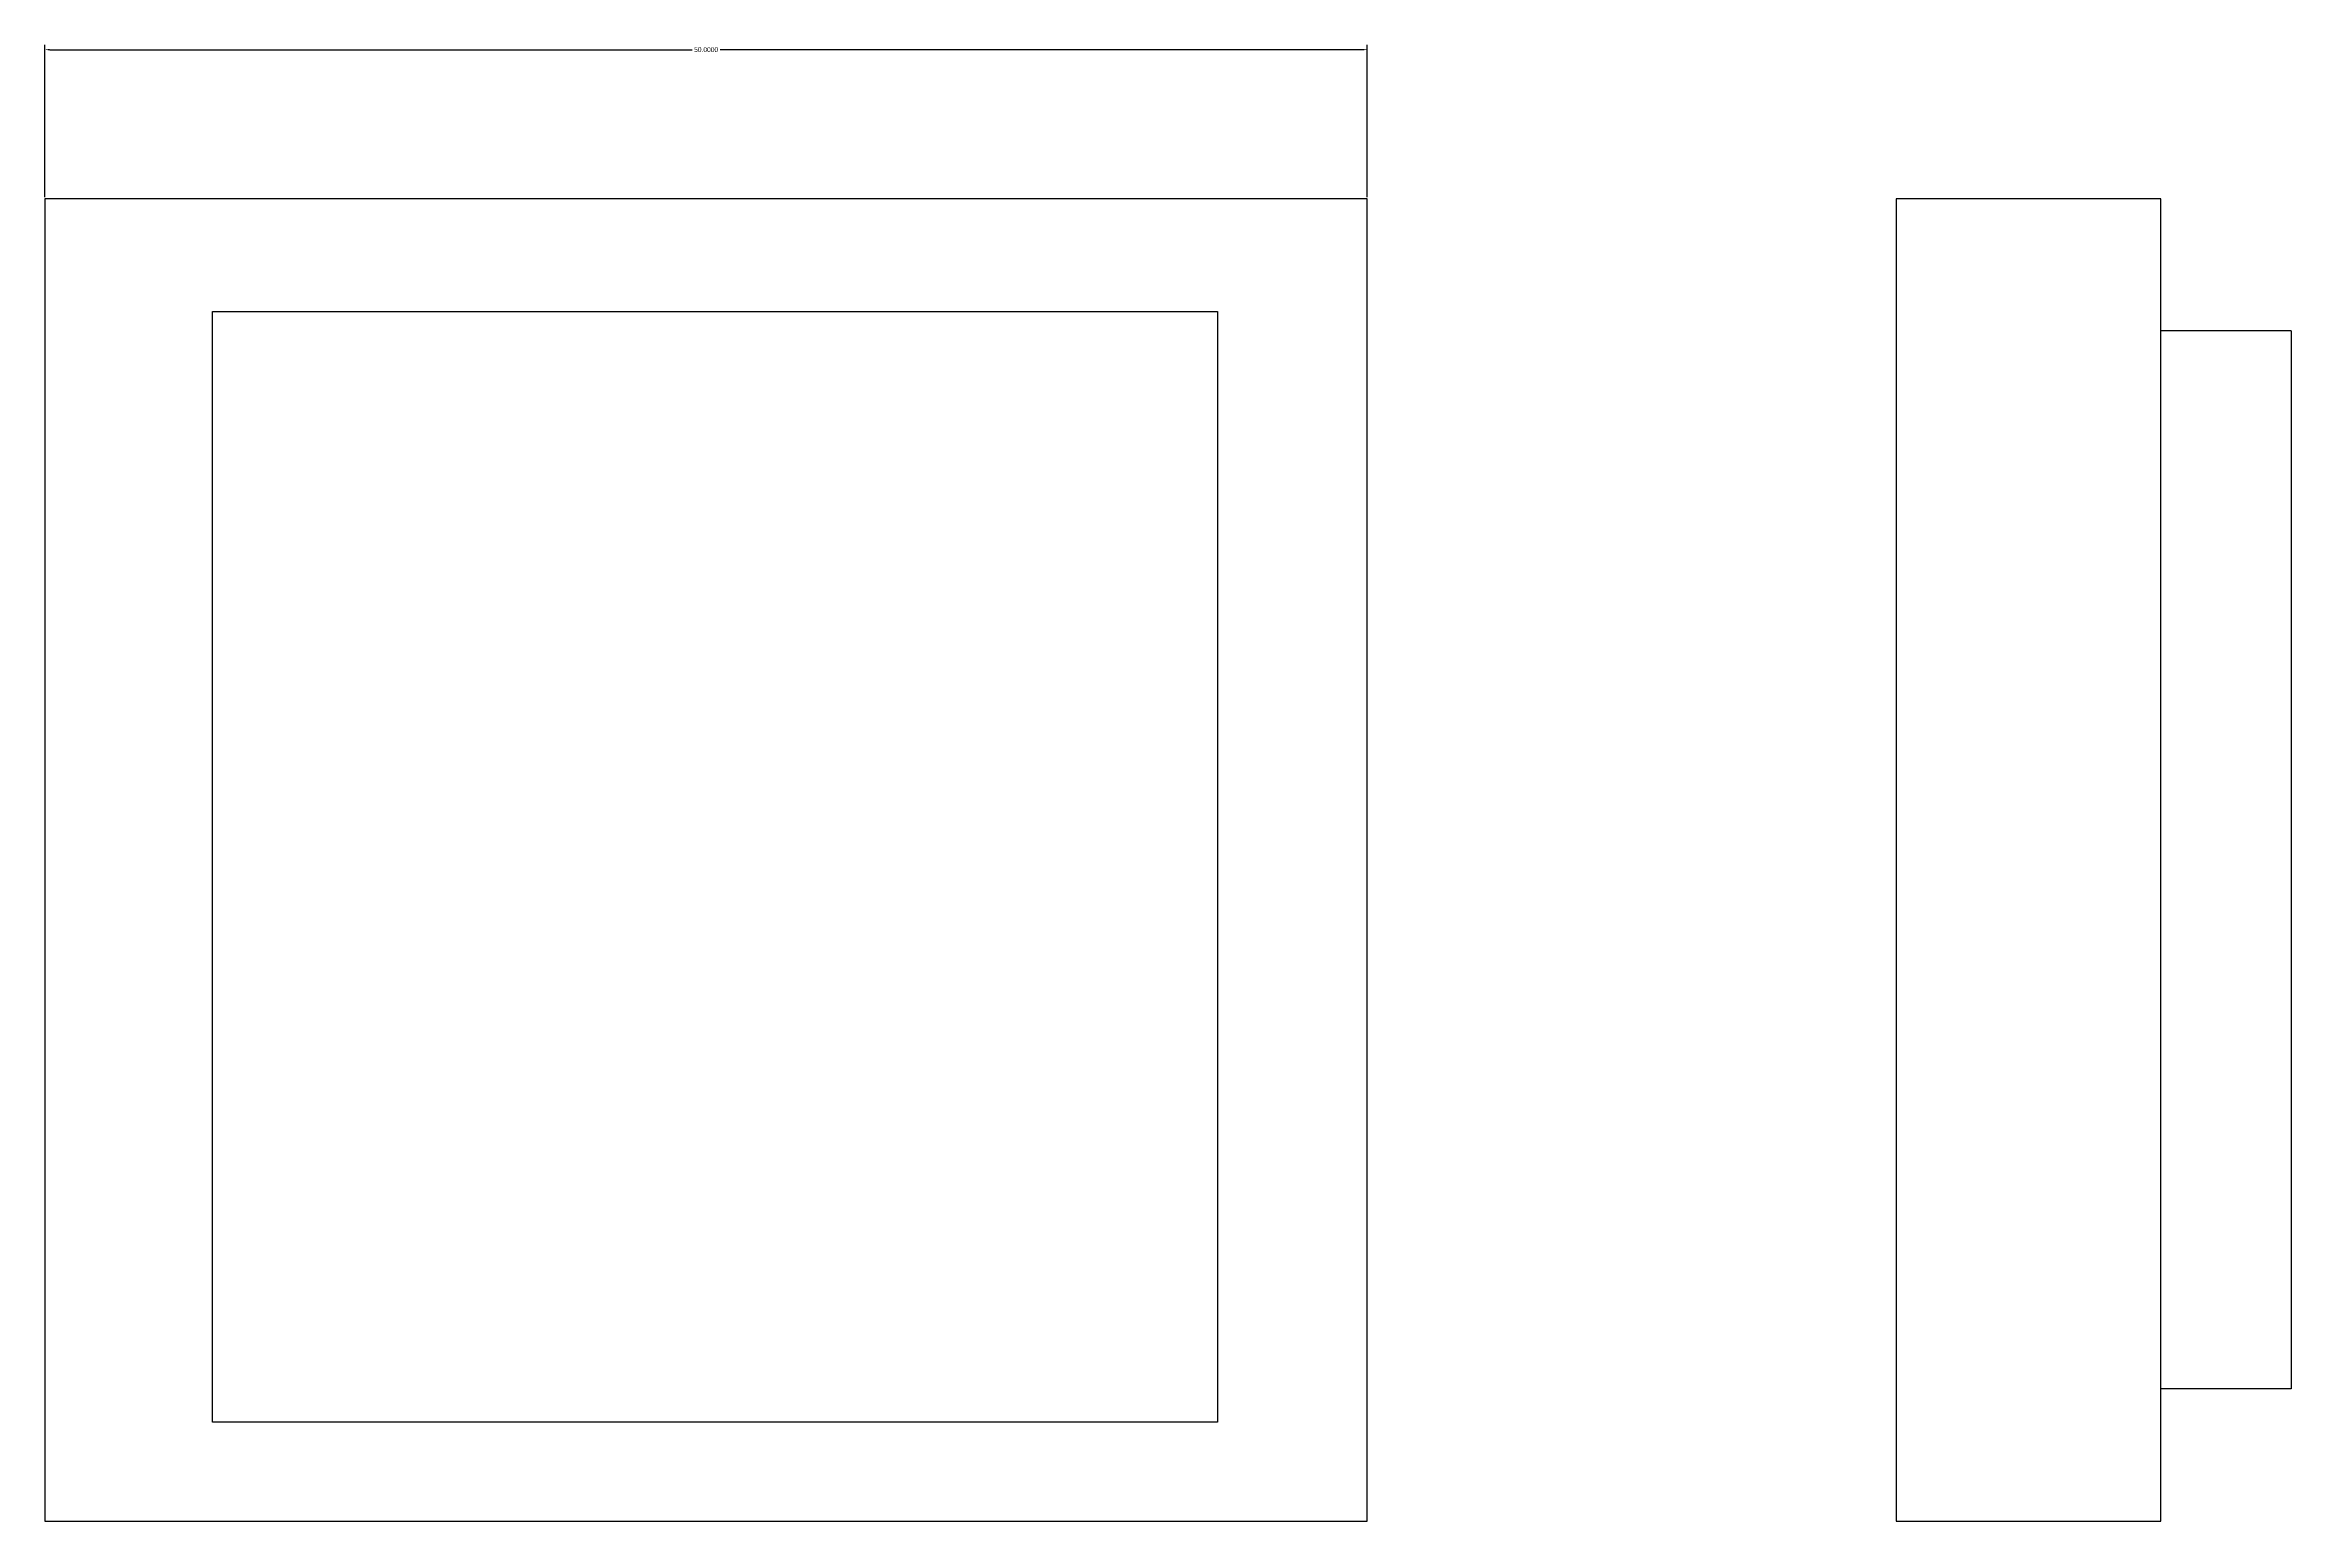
# Model space of a CAD drawing. Header units: inches. Extents: x 2438 to 2681, y 3098 to 3298.
# Drawn here: x 2596.2 to 2681.2, y 3097.9 to 3153.7 of the extents above; entities that cross this region are included whole.
import ezdxf

# ---------------------------------------------------------------- set-up
doc = ezdxf.new("R2010")
doc.units = ezdxf.units.IN
doc.header["$MEASUREMENT"] = 0
doc.styles.get("Standard").update_dxf_attribs({"font": 'arial.ttf'})
doc.dimstyles.get("Standard").update_dxf_attribs({"dimtxt": 0.18, "dimasz": 0.18, "dimexe": 0.18, "dimexo": 0.0625, "dimgap": 0.09, "dimtad": 0, "dimtih": 1, "dimtoh": 1, "dimdec": 4, "dimzin": 0, "dimdsep": 46, "dimtxsty": 'Standard', "dimcen": 0.09, "dimadec": 0, "dimazin": 0, "dimtfac": 1, "dimtdec": 4, "dimtofl": 0, "dimtmove": 0, "dimatfit": 3, "dimfxl": 1, "dimtolj": 1, "dimtzin": 0, "dimarcsym": 0})

# ---------------------------------------------------------------- blocks, each defined once
blk = doc.blocks.new('*D2')
at = {"color": 0, "linetype": 'Continuous', "lineweight": -2, "transparency": 16777216}
for p, q in [((2596.246, 3147.993), (2596.246, 3153.745)), ((2596.426, 3153.565), (2620.712, 3153.565)), ((2646.066, 3153.565), (2621.779, 3153.565)), ((2646.246, 3147.993), (2646.246, 3153.745))]:
    blk.add_line(p, q, dxfattribs=at)
at = {"color": 0, "linetype": 'Continuous', "lineweight": 158, "transparency": 16777216}
for points in [[(2596.426, 3153.595), (2596.426, 3153.535), (2596.246, 3153.565)], [(2646.066, 3153.595), (2646.066, 3153.535), (2646.246, 3153.565)]]:
    blk.add_solid(points, dxfattribs=at)
at = {"layer": 'Defpoints', "color": 0, "linetype": 'Continuous', "lineweight": 158, "transparency": 16777216}
for p in [(2596.246, 3153.565), (2596.246, 3147.931, 10), (2646.246, 3147.931, 10)]:
    blk.add_point(p, dxfattribs=at)
at = {"color": 0, "linetype": 'Continuous', "lineweight": 158, "transparency": 16777216, "insert": (2621.246, 3153.565), "char_height": 0.18, "attachment_point": 5}
blk.add_mtext('\\A1;50.0000', dxfattribs=at)

msp = doc.modelspace()

# ---------------------------------------------------------------- linework, layer by layer
for p, q in [((2596.24553, 3147.93075), (2596.24553, 3097.93075)), ((2646.24553, 3147.93075), (2596.24553, 3147.93075)), ((2646.24553, 3097.93075), (2646.24553, 3147.93075)), ((2666.24553, 3147.93075), (2666.24553, 3097.93075)), ((2676.24553, 3147.93075), (2666.24553, 3147.93075)), ((2676.24553, 3097.93075), (2676.24553, 3147.93075)), ((2602.58727, 3143.67178), (2640.58727, 3143.67178)), ((2602.58727, 3101.67178), (2602.58727, 3143.67178)), ((2640.58727, 3143.67178), (2640.58727, 3101.67178)), ((2681.17345, 3142.93075), (2676.24553, 3142.93075)), ((2681.17345, 3142.93075), (2681.17345, 3102.93075)), ((2681.17345, 3102.93075), (2676.24553, 3102.93075)), ((2640.58727, 3101.67178), (2602.58727, 3101.67178)), ((2596.24553, 3097.93075), (2646.24553, 3097.93075)), ((2666.24553, 3097.93075), (2676.24553, 3097.93075))]:
    msp.add_line(p, q)

# ---------------------------------------------------------------- dimensions: what is measured, and where the dimension line sits
at = {"linetype": 'Continuous', "lineweight": 158}
dim = msp.add_linear_dim(base=(2596.24553, 3153.56506), p1=(2646.24553, 3147.93075, 10), p2=(2596.24553, 3147.93075, 10), dimstyle='Standard', dxfattribs=at)
dim.commit()
dim.dimension.update_dxf_attribs({"geometry": '*D2', "text_midpoint": (2621.24553, 3153.56506)})

doc.saveas('drawing.dxf')
